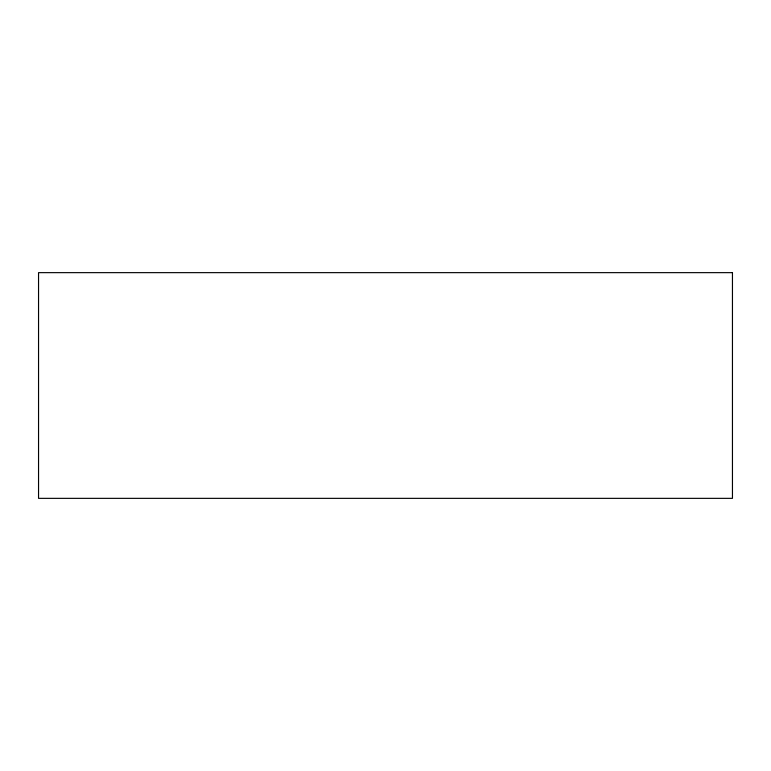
<?xml version="1.0" encoding="UTF-8"?>
<svg xmlns="http://www.w3.org/2000/svg" width="771" height="771" viewBox="0 0 771 771"><rect width="100%" height="100%" fill="white"/><g stroke="black" fill="none" stroke-linecap="round" stroke-linejoin="round"><path stroke-width="1.16" d="M732.45 272.645L38.55 272.645L38.55 498.355L732.45 498.355L732.45 272.645"/></g></svg>
